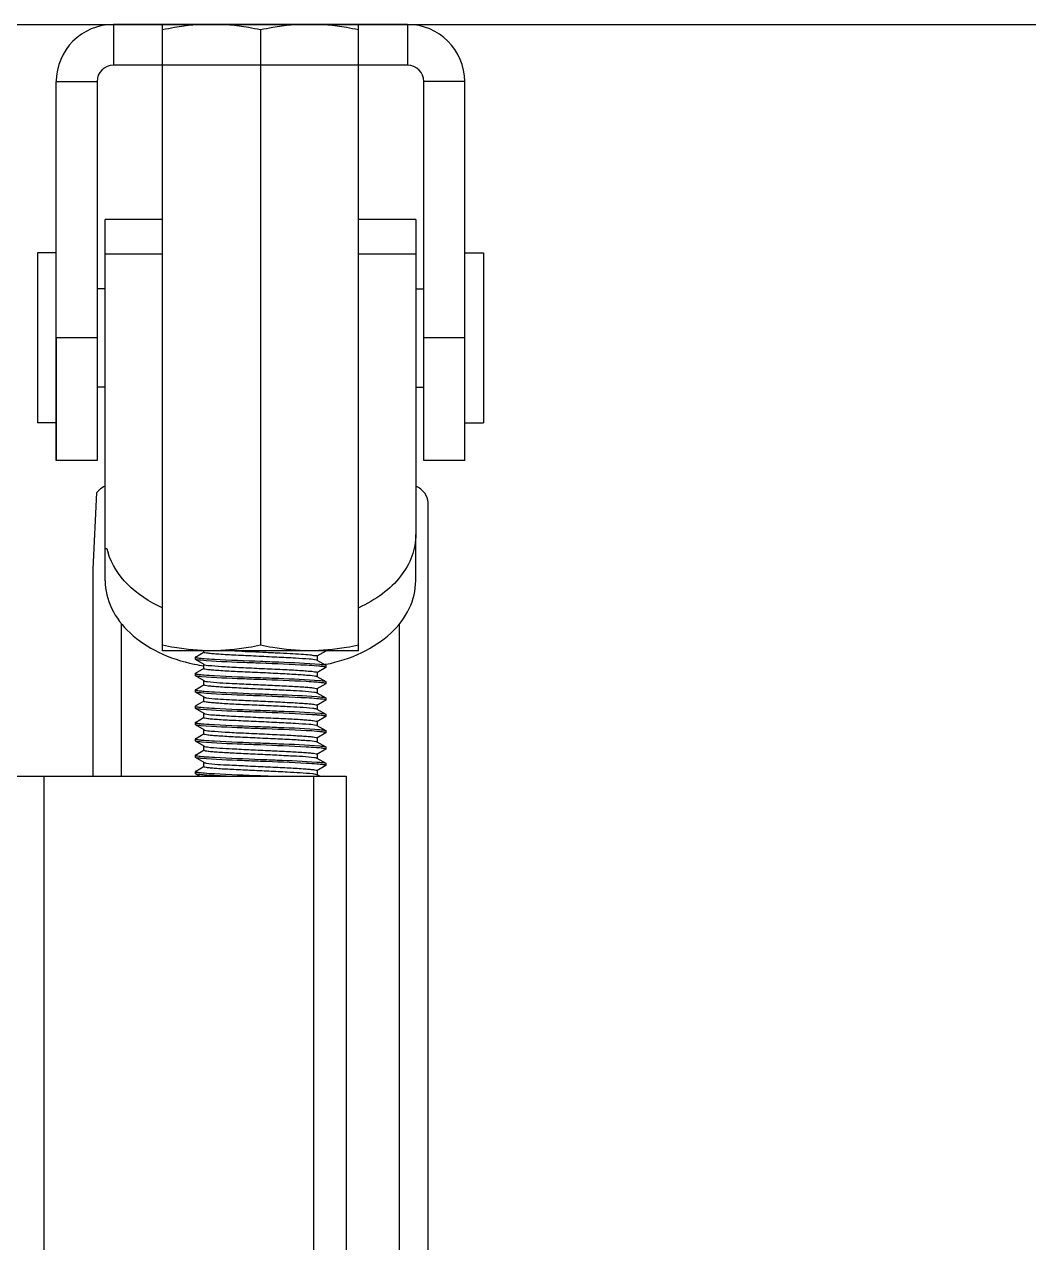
# Model space of a CAD drawing. Extents: x 1031190 to 1725648, y 733081 to 1571294.
# Drawn here: x 1162647 to 1163652, y 1237979 to 1239198 of the extents above; entities that cross this region are included whole.
import ezdxf

# ---------------------------------------------------------------- set-up
doc = ezdxf.new("R2010")
doc.units = 0
doc.header["$LTSCALE"] = 1000
doc.header["$MEASUREMENT"] = 0
doc.layers.add('bz', color=2, linetype='Continuous')

msp = doc.modelspace()

# ---------------------------------------------------------------- linework, layer by layer
for p, q in [((1162736.2, 1239198.1), (1162736.2, 1239157.2)), ((1163030.6, 1239198.1), (1162736.2, 1239198.1)), ((1162785.3, 1238571.4), (1162785.3, 1239198.1)), ((1162981.5, 1239198.1), (1162785.3, 1239198.1)), ((1162981.5, 1238571.4), (1162981.5, 1239198.1)), ((1163030.6, 1239198.1), (1163030.6, 1239157.2)), ((1162883.4, 1239192.5), (1162883.4, 1238576.9)), ((1163030.6, 1239157.2), (1162736.2, 1239157.2)), ((1162679, 1238761.7), (1162679, 1239140.8)), ((1162679, 1239140.8), (1162719.9, 1239140.8)), ((1162719.9, 1239140.8), (1162719.9, 1238980.3)), ((1163047, 1238761.7), (1163047, 1239140.8)), ((1163087.9, 1239140.8), (1163047, 1239140.8)), ((1163087.9, 1238761.7), (1163087.9, 1239140.8)), ((1162728, 1238963.9), (1162728, 1239003)), ((1162785.3, 1239003), (1162728, 1239003)), ((1163038.8, 1239003), (1162981.5, 1239003)), ((1163038.8, 1239003), (1163038.8, 1238687.8)), ((1162719.9, 1238980.3), (1162719.9, 1238898.5)), ((1162679, 1238969.4), (1162660.1, 1238969.4)), ((1162660.1, 1238969.4), (1162660.1, 1238799.4)), ((1162785.3, 1238968.3), (1162728, 1238968.3)), ((1162728, 1238918.7), (1162728, 1238963.9)), ((1163038.8, 1238968.3), (1162981.5, 1238968.3)), ((1163087.9, 1238969.4), (1163106.7, 1238969.4)), ((1163106.7, 1238969.4), (1163106.7, 1238799.4)), ((1162728, 1238933.5), (1162719.9, 1238933.5)), ((1163038.8, 1238933.5), (1163047, 1238933.5)), ((1162728, 1238718.6), (1162728, 1238918.7)), ((1162785.3, 1238919.3), (1162785.2, 1238919.3)), ((1162719.9, 1238898.5), (1162719.9, 1238761.7)), ((1162679, 1238884.4), (1162679, 1238761.7)), ((1162719.9, 1238884.4), (1162679, 1238884.4)), ((1163087.9, 1238884.4), (1163047, 1238884.4)), ((1162728, 1238835.3), (1162719.9, 1238835.3)), ((1163038.8, 1238835.3), (1163047, 1238835.3)), ((1162679, 1238799.4), (1162660.1, 1238799.4)), ((1163087.9, 1238799.4), (1163106.7, 1238799.4)), ((1162719.9, 1238761.7), (1162679, 1238761.7)), ((1163087.9, 1238761.7), (1163047, 1238761.7)), ((1162715.8, 1238653.2), (1162719.7, 1238729.9)), ((1162727.9, 1238673.4), (1162728, 1238718.6)), ((1163051.1, 1236051.1), (1163051.1, 1238719.6)), ((1163038.8, 1238641.5), (1163038.8, 1238687.8)), ((1162729.9, 1238673.4), (1162727.9, 1238673.4)), ((1162728, 1238641.5), (1162728, 1238673.4)), ((1162729.8, 1238673.2), (1162729.8, 1238673.3)), ((1162785.3, 1238673.9), (1162785.2, 1238673.9)), ((1162715.8, 1238445.9), (1162715.8, 1238653.2)), ((1162744.4, 1238445.9), (1162744.4, 1238598.7)), ((1163022.4, 1236335.6), (1163022.4, 1238598.7)), ((1162981.5, 1238571.4), (1162785.3, 1238571.4)), ((1162826.8, 1238570.2), (1162826.8, 1238571.4)), ((1162818.2, 1238565.2), (1162818, 1238565.1)), ((1162818, 1238565.1), (1162818, 1238563)), ((1162818.2, 1238562.8), (1162818, 1238563)), ((1162818.2, 1238565.2), (1162827, 1238570.4)), ((1162827, 1238557.7), (1162818.2, 1238562.8)), ((1162948.7, 1238571), (1162939.8, 1238565.9)), ((1162939.8, 1238562.2), (1162948.7, 1238557.1)), ((1162940, 1238566.1), (1162940, 1238562)), ((1162948.7, 1238571), (1162948.8, 1238571.2)), ((1162817.1, 1238558.1), (1162817.3, 1238558.1)), ((1162818.2, 1238548.9), (1162818, 1238548.7)), ((1162818, 1238548.7), (1162818, 1238546.7)), ((1162818.2, 1238548.9), (1162827, 1238554)), ((1162826.6, 1238556.5), (1162826.8, 1238556.5)), ((1162826.8, 1238553.8), (1162826.8, 1238557.9)), ((1162827, 1238557.7), (1162827.4, 1238557.6)), ((1162948.7, 1238554.7), (1162939.8, 1238549.5)), ((1162940, 1238549.7), (1162940, 1238545.6)), ((1162948.2, 1238557.8), (1162948.4, 1238557.9)), ((1162948.4, 1238557.9), (1162948.6, 1238557.9)), ((1162948.6, 1238557.9), (1162948.7, 1238557.9)), ((1162948.7, 1238557.1), (1162948.8, 1238556.9)), ((1162948.7, 1238554.7), (1162948.8, 1238554.8)), ((1162948.8, 1238556.9), (1162948.8, 1238554.8)), ((1162818.2, 1238546.5), (1162818, 1238546.7)), ((1162827, 1238541.3), (1162818.2, 1238546.5)), ((1162818.2, 1238532.5), (1162827, 1238537.7)), ((1162826.8, 1238537.5), (1162826.8, 1238541.5)), ((1162940, 1238539.9), (1162939.5, 1238539.9)), ((1162939.8, 1238545.8), (1162948.7, 1238540.7)), ((1162948.7, 1238538.3), (1162939.8, 1238533.2)), ((1162948.7, 1238540.7), (1162948.8, 1238540.5)), ((1162948.7, 1238538.3), (1162948.8, 1238538.5)), ((1162948.8, 1238540.5), (1162948.8, 1238538.5)), ((1162818.2, 1238532.5), (1162818, 1238532.3)), ((1162818, 1238532.3), (1162818, 1238530.3)), ((1162818.2, 1238530.1), (1162818, 1238530.3)), ((1162827, 1238525), (1162818.2, 1238530.1)), ((1162826.8, 1238521.1), (1162826.8, 1238525.2)), ((1162939.8, 1238529.5), (1162948.7, 1238524.4)), ((1162940, 1238533.4), (1162940, 1238529.3)), ((1162948.7, 1238524.4), (1162948.8, 1238524.2)), ((1162948.8, 1238524.2), (1162948.8, 1238522.1)), ((1162818.2, 1238516.2), (1162818, 1238516)), ((1162818, 1238516), (1162818, 1238514)), ((1162818.2, 1238513.8), (1162818, 1238513.9)), ((1162818.2, 1238516.2), (1162827, 1238521.3)), ((1162827, 1238508.6), (1162818.2, 1238513.8)), ((1162939.6, 1238513.2), (1162939.8, 1238513.1)), ((1162948.7, 1238521.9), (1162939.8, 1238516.8)), ((1162939.8, 1238513.1), (1162948.7, 1238508)), ((1162940, 1238517), (1162940, 1238512.9)), ((1162948.7, 1238521.9), (1162948.8, 1238522.1)), ((1162818.2, 1238499.8), (1162818, 1238499.6)), ((1162818, 1238499.6), (1162818, 1238497.6)), ((1162818.2, 1238499.8), (1162827, 1238505)), ((1162826.8, 1238504.8), (1162826.8, 1238508.8)), ((1162948.7, 1238505.6), (1162939.8, 1238500.5)), ((1162940, 1238500.7), (1162940, 1238496.6)), ((1162948.7, 1238508), (1162948.8, 1238507.8)), ((1162948.7, 1238505.6), (1162948.8, 1238505.8)), ((1162948.8, 1238507.8), (1162948.8, 1238505.8)), ((1162818.2, 1238497.4), (1162818, 1238497.6)), ((1162827, 1238492.3), (1162818.2, 1238497.4)), ((1162818.2, 1238483.5), (1162827, 1238488.6)), ((1162826.8, 1238488.4), (1162826.8, 1238492.5)), ((1162827, 1238492.3), (1162827.4, 1238492.1)), ((1162939.8, 1238496.8), (1162948.7, 1238491.6)), ((1162948.7, 1238489.2), (1162939.8, 1238484.1)), ((1162948.7, 1238491.6), (1162948.8, 1238491.5)), ((1162948.7, 1238489.2), (1162948.8, 1238489.4)), ((1162948.8, 1238491.5), (1162948.8, 1238489.4)), ((1162818.2, 1238483.5), (1162818, 1238483.3)), ((1162818, 1238483.3), (1162818, 1238481.2)), ((1162818.2, 1238481.1), (1162818, 1238481.2)), ((1162827, 1238475.9), (1162818.2, 1238481.1)), ((1162826.8, 1238472), (1162826.8, 1238476.1)), ((1162940, 1238474.4), (1162939.5, 1238474.5)), ((1162939.8, 1238480.4), (1162948.7, 1238475.3)), ((1162940, 1238484.3), (1162940, 1238480.2)), ((1162948.7, 1238475.3), (1162948.8, 1238475.1)), ((1162948.8, 1238475.1), (1162948.8, 1238473.1)), ((1162818.2, 1238467.1), (1162818, 1238466.9)), ((1162818, 1238466.9), (1162818, 1238464.9)), ((1162818.2, 1238464.7), (1162818, 1238464.9)), ((1162818.2, 1238467.1), (1162827, 1238472.2)), ((1162827, 1238459.6), (1162818.2, 1238464.7)), ((1162948.7, 1238472.9), (1162939.8, 1238467.7)), ((1162939.8, 1238464.1), (1162948.7, 1238458.9)), ((1162940, 1238468), (1162940, 1238463.9)), ((1162948.7, 1238472.9), (1162948.8, 1238473.1)), ((1162818.2, 1238450.8), (1162818, 1238450.6)), ((1162818, 1238450.6), (1162818, 1238448.5)), ((1162818.2, 1238450.8), (1162827, 1238455.9)), ((1162826.8, 1238455.7), (1162826.8, 1238459.8)), ((1162948.7, 1238456.5), (1162939.8, 1238451.4)), ((1162940, 1238451.6), (1162940, 1238447.5)), ((1162948.7, 1238458.9), (1162948.8, 1238458.8)), ((1162948.7, 1238456.5), (1162948.8, 1238456.7)), ((1162948.8, 1238458.8), (1162948.8, 1238456.7)), ((1162634, 1238445.9), (1162969.3, 1238445.9)), ((1162666.7, 1238445.9), (1162666.7, 1235731)), ((1162818.2, 1238448.4), (1162818, 1238448.5)), ((1162822.4, 1238445.9), (1162818.2, 1238448.4)), ((1162883.4, 1238446.5), (1162898.7, 1238445.9)), ((1162936.6, 1238445.9), (1162936.6, 1235731)), ((1162939.6, 1238447.8), (1162939.8, 1238447.7)), ((1162939.8, 1238447.7), (1162943, 1238445.9)), ((1162969.3, 1238445.9), (1162969.3, 1235731))]:
    msp.add_line(p, q)
for centre, radius, start, end in [((1162736.2, 1239140.8), 57.2, 90, 180), ((1163030.6, 1239140.8), 57.2, 0, 90), ((1162736.2, 1239140.8), 16.4, 90, 180), ((1163030.6, 1239140.8), 16.4, 0, 90), ((1162792.7, 1238688.4), 64.7, 193.6087, 197.1011), ((1162841.4, 1238749.1), 186, 264.6627, 265.5428), ((1162849.9, 1238721.2), 166.4, 258.6907, 261.9357), ((1162841.2, 1238730.3), 183.5, 264.6243, 265.5438), ((1162828.6, 1238561.1), 3.78, 250.9561, 252.0907), ((1162925.5, 1238371.7), 185.1, 84.6498, 85.5433), ((1162917.2, 1238719.8), 164.9, 280.5328, 280.8408), ((1162936.9, 1238537.6), 8.78, 75.6696, 76.5396), ((1162841.8, 1238720.4), 190, 264.7268, 265.5405), ((1162926, 1238344.6), 179.4, 84.5514, 85.5534), ((1162841.4, 1238699.6), 185.5, 264.6569, 265.5429), ((1162841.4, 1238683.7), 186, 264.6627, 265.5428), ((1162925.8, 1238326.9), 180.8, 84.5776, 85.5479), ((1162828.6, 1238495.7), 3.78, 250.9561, 252.0907), ((1162925.5, 1238306.3), 185.1, 84.6498, 85.5433), ((1162841.2, 1238664.8), 183.5, 264.6243, 265.5438), ((1162936.9, 1238472.2), 8.78, 75.6696, 76.5396), ((1162841.8, 1238655), 190, 264.7268, 265.5405), ((1162926, 1238279.2), 179.4, 84.5514, 85.5534), ((1162841.4, 1238634.2), 185.5, 264.6569, 265.5429)]:
    msp.add_arc(centre, radius, start, end)
for points, knots in [([(1162834.4, 1239198.1), (1162822, 1239198.1), (1162805.5, 1239196.5), (1162789.3, 1239193.4), (1162785.3, 1239192.5)], [0, 0, 0, 0, 0.749211, 1, 1, 1, 1]), ([(1162883.4, 1239192.5), (1162879.4, 1239193.4), (1162863.2, 1239196.5), (1162846.7, 1239198.1), (1162834.4, 1239198.1)], [0, 0, 0, 0, 0.250789, 1, 1, 1, 1]), ([(1162932.5, 1239198.1), (1162920.1, 1239198.1), (1162903.6, 1239196.5), (1162887.5, 1239193.4), (1162883.4, 1239192.5)], [0, 0, 0, 0, 0.749211, 1, 1, 1, 1]), ([(1162981.5, 1239192.5), (1162977.5, 1239193.4), (1162961.3, 1239196.5), (1162944.8, 1239198.1), (1162932.5, 1239198.1)], [0, 0, 0, 0, 0.250789, 1, 1, 1, 1]), ([(1163051.1, 1238719.6), (1163051.1, 1238722.9), (1163048.3, 1238730.1), (1163042.3, 1238734.5), (1163038.9, 1238736.2)], [0, 0, 0, 0, 0.461863, 1, 1, 1, 1]), ([(1163038.8, 1238687.8), (1163038.8, 1238680.5), (1163036, 1238665.3), (1163024.1, 1238644.7), (1163005.5, 1238627.1), (1162990.1, 1238618.3), (1162981.7, 1238614.5)], [0, 0, 0, 0, 0.22414, 0.461145, 0.71917, 1, 1, 1, 1]), ([(1162785.1, 1238614.5), (1162772.3, 1238620.3), (1162749.6, 1238634.7), (1162734.4, 1238657.7), (1162730.8, 1238669.4)], [0, 0, 0, 0, 0.533925, 1, 1, 1, 1]), ([(1162728, 1238641.5), (1162728, 1238632.1), (1162732.9, 1238612.2), (1162752.5, 1238587.1), (1162781.7, 1238568.1), (1162804.8, 1238560.6), (1162817.1, 1238558.1)], [0, 0, 0, 0, 0.215544, 0.450343, 0.712966, 1, 1, 1, 1]), ([(1162948.7, 1238557.9), (1162961.1, 1238560.3), (1162984.5, 1238567.7), (1163014, 1238586.8), (1163033.9, 1238612), (1163038.8, 1238632.1), (1163038.8, 1238641.5)], [0, 0, 0, 0, 0.287139, 0.549905, 0.784678, 1, 1, 1, 1]), ([(1162834.4, 1238571.4), (1162822, 1238571.4), (1162805.5, 1238573), (1162789.3, 1238576.1), (1162785.3, 1238576.9)], [0, 0, 0, 0, 0.749211, 1, 1, 1, 1]), ([(1162883.4, 1238576.9), (1162879.4, 1238576.1), (1162863.2, 1238573), (1162846.7, 1238571.4), (1162834.4, 1238571.4)], [0, 0, 0, 0, 0.250789, 1, 1, 1, 1]), ([(1162857.8, 1238571.4), (1162867, 1238570.9), (1162881.1, 1238570.3), (1162899.5, 1238569.4), (1162912.4, 1238568.8), (1162923.1, 1238568.1), (1162932.2, 1238567.7), (1162936.3, 1238566.7), (1162940, 1238566.7), (1162940, 1238566.1)], [0, 0, 0, 0, 0.338564, 0.510837, 0.670229, 0.806445, 0.910702, 0.97638, 1, 1, 1, 1]), ([(1162932.5, 1238571.4), (1162920.1, 1238571.4), (1162903.6, 1238573), (1162887.5, 1238576.1), (1162883.4, 1238576.9)], [0, 0, 0, 0, 0.749211, 1, 1, 1, 1]), ([(1162981.5, 1238576.9), (1162977.5, 1238576.1), (1162961.3, 1238573), (1162944.8, 1238571.4), (1162932.5, 1238571.4)], [0, 0, 0, 0, 0.250789, 1, 1, 1, 1]), ([(1162948.8, 1238571.2), (1162948.8, 1238571.2), (1162948.8, 1238571.3), (1162948.7, 1238571.4), (1162948.6, 1238571.4)], [0, 0, 0, 0, 0.384576, 1, 1, 1, 1]), ([(1162818, 1238565.1), (1162818, 1238565), (1162818.3, 1238564.8), (1162818.6, 1238564.7), (1162818.7, 1238564.7)], [0, 0, 0, 0, 0.314295, 1, 1, 1, 1]), ([(1162824, 1238561.9), (1162823.3, 1238562), (1162821.3, 1238562.2), (1162819.2, 1238562.2), (1162818.2, 1238562.8)], [0, 0, 0, 0, 0.379133, 1, 1, 1, 1]), ([(1162818.7, 1238564.7), (1162819, 1238564.6), (1162820.8, 1238564.2), (1162822.6, 1238564.1), (1162824.1, 1238563.9)], [0, 0, 0, 0, 0.163341, 1, 1, 1, 1]), ([(1162883.4, 1238558.9), (1162877.3, 1238559.2), (1162857.5, 1238560), (1162837.7, 1238560.6), (1162824, 1238561.9)], [0, 0, 0, 0, 0.309073, 1, 1, 1, 1]), ([(1162826.8, 1238570.2), (1162826.8, 1238569.8), (1162828.8, 1238569.6), (1162831.1, 1238569.1), (1162836.1, 1238568.7), (1162845.3, 1238567.9), (1162859.9, 1238567.2), (1162879.2, 1238566.3), (1162899.1, 1238565.3), (1162916.9, 1238564.5), (1162930, 1238563.5), (1162937, 1238563.1), (1162939.3, 1238562.4)], [0, 0, 0, 0, 0.009703, 0.035887, 0.07813, 0.135078, 0.284815, 0.464601, 0.649729, 0.81476, 0.937049, 1, 1, 1, 1]), ([(1162827, 1238563.7), (1162830.4, 1238563.4), (1162849.2, 1238562.3), (1162868.1, 1238561.6), (1162883.4, 1238561)], [0, 0, 0, 0, 0.184553, 1, 1, 1, 1]), ([(1162883.4, 1238561), (1162889.6, 1238560.7), (1162909.4, 1238559.9), (1162929.3, 1238559.3), (1162942.9, 1238558)], [0, 0, 0, 0, 0.309586, 1, 1, 1, 1]), ([(1162939.3, 1238562.4), (1162939.4, 1238562.4), (1162939.6, 1238562.3), (1162939.7, 1238562.2), (1162939.8, 1238562.2)], [0, 0, 0, 0, 0.569522, 1, 1, 1, 1]), ([(1162818, 1238548.7), (1162818, 1238548.6), (1162818.3, 1238548.4), (1162818.5, 1238548.4), (1162818.6, 1238548.3)], [0, 0, 0, 0, 0.319254, 1, 1, 1, 1]), ([(1162818.6, 1238548.3), (1162818.9, 1238548.3), (1162820.7, 1238547.9), (1162822.5, 1238547.7), (1162824, 1238547.6)], [0, 0, 0, 0, 0.159053, 1, 1, 1, 1]), ([(1162826.8, 1238553.8), (1162826.8, 1238553.5), (1162828.7, 1238553.2), (1162831, 1238552.7), (1162835.9, 1238552.3), (1162844.9, 1238551.6), (1162859.2, 1238550.9), (1162878.2, 1238550), (1162897.9, 1238549.1), (1162915.7, 1238548.2), (1162929.1, 1238547.2), (1162936.4, 1238546.7), (1162938.9, 1238546.1)], [0, 0, 0, 0, 0.009517, 0.035128, 0.076492, 0.132277, 0.279305, 0.456588, 0.640385, 0.806077, 0.931494, 1, 1, 1, 1]), ([(1162827, 1238547.3), (1162830.4, 1238547.1), (1162849.2, 1238545.9), (1162868.1, 1238545.2), (1162883.4, 1238544.6)], [0, 0, 0, 0, 0.184509, 1, 1, 1, 1]), ([(1162827.4, 1238557.5), (1162829.6, 1238556.8), (1162836.6, 1238556.5), (1162849.5, 1238555.4), (1162867.3, 1238554.6), (1162887.3, 1238553.6), (1162906.7, 1238552.7), (1162921.4, 1238552), (1162930.6, 1238551.2), (1162935.7, 1238550.9), (1162938, 1238550.3), (1162940, 1238550.1), (1162940, 1238549.7)], [0, 0, 0, 0, 0.061098, 0.182334, 0.347135, 0.532706, 0.713328, 0.863975, 0.921317, 0.963856, 0.990226, 1, 1, 1, 1]), ([(1162939.9, 1238556.2), (1162936.4, 1238556.5), (1162917.6, 1238557.6), (1162898.8, 1238558.3), (1162883.4, 1238558.9)], [0, 0, 0, 0, 0.184541, 1, 1, 1, 1]), ([(1162948.1, 1238555.2), (1162947.8, 1238555.3), (1162946.1, 1238555.7), (1162944.3, 1238555.8), (1162942.7, 1238556)], [0, 0, 0, 0, 0.16229, 1, 1, 1, 1]), ([(1162942.9, 1238558), (1162943.7, 1238557.9), (1162945.6, 1238557.7), (1162947.6, 1238557.7), (1162948.7, 1238557.1)], [0, 0, 0, 0, 0.378727, 1, 1, 1, 1]), ([(1162948.8, 1238554.8), (1162948.8, 1238554.9), (1162948.5, 1238555.1), (1162948.3, 1238555.2), (1162948.1, 1238555.2)], [0, 0, 0, 0, 0.315177, 1, 1, 1, 1]), ([(1162824.3, 1238545.5), (1162823.5, 1238545.6), (1162821.5, 1238545.9), (1162819.3, 1238545.8), (1162818.2, 1238546.5)], [0, 0, 0, 0, 0.380051, 1, 1, 1, 1]), ([(1162883.4, 1238542.6), (1162877.3, 1238542.8), (1162857.6, 1238543.7), (1162837.9, 1238544.2), (1162824.3, 1238545.5)], [0, 0, 0, 0, 0.307895, 1, 1, 1, 1]), ([(1162826.8, 1238537.5), (1162826.8, 1238537.4), (1162826.9, 1238537.4), (1162826.9, 1238537.4), (1162826.9, 1238537.4)], [0, 0, 0, 0, 0.463467, 1, 1, 1, 1]), ([(1162826.9, 1238537.4), (1162827.2, 1238537), (1162828.8, 1238536.8), (1162831.5, 1238536.3), (1162836.1, 1238536), (1162844.7, 1238535.3), (1162858.1, 1238534.6), (1162876.1, 1238533.7), (1162894.9, 1238532.9), (1162915.4, 1238531.8), (1162929.4, 1238531.3), (1162937.3, 1238530.1)], [0, 0, 0, 0, 0.011937, 0.038615, 0.07957, 0.133598, 0.274096, 0.443272, 0.620779, 0.785256, 1, 1, 1, 1]), ([(1162827, 1238541.3), (1162827.2, 1238541.3), (1162828.2, 1238540.9), (1162829.3, 1238540.8), (1162830.3, 1238540.6)], [0, 0, 0, 0, 0.140461, 1, 1, 1, 1]), ([(1162830.3, 1238540.6), (1162838.5, 1238539.5), (1162853, 1238539), (1162874, 1238537.9), (1162892.9, 1238537), (1162910.5, 1238536.2), (1162923.7, 1238535.5), (1162931.8, 1238534.8), (1162936.2, 1238534.4), (1162938.3, 1238533.9), (1162940, 1238533.7), (1162940, 1238533.4)], [0, 0, 0, 0, 0.226556, 0.394464, 0.573122, 0.741029, 0.877994, 0.929534, 0.967621, 0.99116, 1, 1, 1, 1]), ([(1162883.4, 1238544.6), (1162889.5, 1238544.4), (1162909.3, 1238543.5), (1162929.1, 1238542.9), (1162942.7, 1238541.7)], [0, 0, 0, 0, 0.308784, 1, 1, 1, 1]), ([(1162939.5, 1238539.9), (1162936, 1238540.2), (1162917.4, 1238541.3), (1162898.6, 1238542), (1162883.4, 1238542.6)], [0, 0, 0, 0, 0.186017, 1, 1, 1, 1]), ([(1162939.1, 1238546.1), (1162939.2, 1238546.1), (1162939.5, 1238546), (1162939.7, 1238545.9), (1162939.8, 1238545.8)], [0, 0, 0, 0, 0.585672, 1, 1, 1, 1]), ([(1162946.6, 1238539.2), (1162946.2, 1238539.2), (1162944, 1238539.5), (1162941.8, 1238539.7), (1162940, 1238539.9)], [0, 0, 0, 0, 0.190958, 1, 1, 1, 1]), ([(1162942.7, 1238541.7), (1162943.5, 1238541.6), (1162945.5, 1238541.3), (1162947.6, 1238541.3), (1162948.7, 1238540.7)], [0, 0, 0, 0, 0.379378, 1, 1, 1, 1]), ([(1162948.8, 1238538.5), (1162948.8, 1238538.6), (1162948.1, 1238539.1), (1162947.3, 1238539.1), (1162946.6, 1238539.2)], [0, 0, 0, 0, 0.092798, 1, 1, 1, 1]), ([(1162818, 1238532.3), (1162818, 1238532.3), (1162818.3, 1238532.1), (1162818.6, 1238532), (1162818.8, 1238531.9)], [0, 0, 0, 0, 0.312916, 1, 1, 1, 1]), ([(1162824.1, 1238529.2), (1162823.3, 1238529.2), (1162821.4, 1238529.5), (1162819.2, 1238529.5), (1162818.2, 1238530.1)], [0, 0, 0, 0, 0.379419, 1, 1, 1, 1]), ([(1162818.8, 1238531.9), (1162819.1, 1238531.9), (1162820.9, 1238531.5), (1162822.7, 1238531.3), (1162824.3, 1238531.2)], [0, 0, 0, 0, 0.163149, 1, 1, 1, 1]), ([(1162883.4, 1238526.2), (1162877.3, 1238526.5), (1162857.5, 1238527.3), (1162837.7, 1238527.9), (1162824.1, 1238529.2)], [0, 0, 0, 0, 0.308711, 1, 1, 1, 1]), ([(1162827, 1238531), (1162830.4, 1238530.7), (1162849.2, 1238529.6), (1162868.1, 1238528.9), (1162883.4, 1238528.3)], [0, 0, 0, 0, 0.184619, 1, 1, 1, 1]), ([(1162827, 1238525), (1162827.2, 1238524.9), (1162827.9, 1238524.7), (1162828.5, 1238524.6), (1162828.9, 1238524.5)], [0, 0, 0, 0, 0.374139, 1, 1, 1, 1]), ([(1162828.9, 1238524.5), (1162836.6, 1238523.2), (1162850.7, 1238522.8), (1162871.4, 1238521.6), (1162890.8, 1238520.8), (1162909.1, 1238519.9), (1162922.8, 1238519.2), (1162931.4, 1238518.5), (1162936, 1238518.1), (1162938.2, 1238517.6), (1162940, 1238517.4), (1162940, 1238517)], [0, 0, 0, 0, 0.210773, 0.377666, 0.558838, 0.731273, 0.873076, 0.926648, 0.966309, 0.990838, 1, 1, 1, 1]), ([(1162883.4, 1238528.3), (1162889, 1238528), (1162907.8, 1238527.3), (1162926.6, 1238526.6), (1162939.8, 1238525.6)], [0, 0, 0, 0, 0.297814, 1, 1, 1, 1]), ([(1162939.9, 1238523.5), (1162936.4, 1238523.8), (1162917.6, 1238524.9), (1162898.8, 1238525.6), (1162883.4, 1238526.2)], [0, 0, 0, 0, 0.184504, 1, 1, 1, 1]), ([(1162937.3, 1238530.1), (1162937.6, 1238530), (1162938.4, 1238529.9), (1162939.3, 1238529.8), (1162939.8, 1238529.5)], [0, 0, 0, 0, 0.353551, 1, 1, 1, 1]), ([(1162939.8, 1238525.6), (1162941.8, 1238525.4), (1162944.7, 1238525), (1162947.9, 1238524.8), (1162948.7, 1238524.4)], [0, 0, 0, 0, 0.683777, 1, 1, 1, 1]), ([(1162948.2, 1238522.5), (1162947.9, 1238522.6), (1162946.2, 1238522.9), (1162944.5, 1238523.1), (1162943, 1238523.2)], [0, 0, 0, 0, 0.160861, 1, 1, 1, 1]), ([(1162818, 1238516), (1162818, 1238515.9), (1162818.3, 1238515.7), (1162818.5, 1238515.7), (1162818.7, 1238515.6)], [0, 0, 0, 0, 0.318137, 1, 1, 1, 1]), ([(1162824.1, 1238512.8), (1162823.4, 1238512.9), (1162821.4, 1238513.2), (1162819.2, 1238513.1), (1162818.2, 1238513.8)], [0, 0, 0, 0, 0.379512, 1, 1, 1, 1]), ([(1162818.7, 1238515.6), (1162818.9, 1238515.5), (1162820.7, 1238515.2), (1162822.6, 1238515), (1162824.1, 1238514.9)], [0, 0, 0, 0, 0.159502, 1, 1, 1, 1]), ([(1162883.4, 1238509.9), (1162877.3, 1238510.1), (1162857.5, 1238510.9), (1162837.7, 1238511.5), (1162824.1, 1238512.8)], [0, 0, 0, 0, 0.308641, 1, 1, 1, 1]), ([(1162826.8, 1238521.1), (1162826.8, 1238520.8), (1162828.5, 1238520.5), (1162830.5, 1238520.1), (1162834.8, 1238519.7), (1162842.7, 1238519.1), (1162855.6, 1238518.3), (1162872.9, 1238517.5), (1162891.6, 1238516.7), (1162912.6, 1238515.6), (1162927.3, 1238515), (1162935.8, 1238513.9)], [0, 0, 0, 0, 0.008683, 0.031763, 0.069103, 0.119686, 0.254361, 0.420111, 0.597552, 0.765912, 1, 1, 1, 1]), ([(1162827, 1238514.6), (1162830.4, 1238514.3), (1162849.2, 1238513.2), (1162868.1, 1238512.5), (1162883.4, 1238511.9)], [0, 0, 0, 0, 0.184538, 1, 1, 1, 1]), ([(1162883.4, 1238511.9), (1162889.6, 1238511.7), (1162909.4, 1238510.8), (1162929.3, 1238510.2), (1162943, 1238508.9)], [0, 0, 0, 0, 0.309919, 1, 1, 1, 1]), ([(1162935.8, 1238513.9), (1162936.2, 1238513.9), (1162937.5, 1238513.7), (1162938.8, 1238513.5), (1162939.6, 1238513.2)], [0, 0, 0, 0, 0.341642, 1, 1, 1, 1]), ([(1162948.8, 1238522.1), (1162948.8, 1238522.2), (1162948.6, 1238522.4), (1162948.3, 1238522.5), (1162948.2, 1238522.5)], [0, 0, 0, 0, 0.319044, 1, 1, 1, 1]), ([(1162818, 1238499.6), (1162818, 1238499.5), (1162818.3, 1238499.4), (1162818.6, 1238499.3), (1162818.7, 1238499.2)], [0, 0, 0, 0, 0.314295, 1, 1, 1, 1]), ([(1162818.7, 1238499.2), (1162819, 1238499.2), (1162820.8, 1238498.8), (1162822.6, 1238498.6), (1162824.1, 1238498.5)], [0, 0, 0, 0, 0.163341, 1, 1, 1, 1]), ([(1162826.8, 1238504.8), (1162826.8, 1238504.4), (1162828.8, 1238504.2), (1162831.1, 1238503.6), (1162836.1, 1238503.2), (1162845.3, 1238502.5), (1162859.9, 1238501.8), (1162879.2, 1238500.9), (1162899.1, 1238499.9), (1162916.9, 1238499.1), (1162930, 1238498.1), (1162937, 1238497.7), (1162939.3, 1238497)], [0, 0, 0, 0, 0.009703, 0.035887, 0.07813, 0.135078, 0.284815, 0.464601, 0.649729, 0.81476, 0.937049, 1, 1, 1, 1]), ([(1162827, 1238508.6), (1162827.1, 1238508.6), (1162827.4, 1238508.5), (1162827.7, 1238508.4), (1162827.9, 1238508.3)], [0, 0, 0, 0, 0.406881, 1, 1, 1, 1]), ([(1162827, 1238498.3), (1162830.4, 1238498), (1162849.2, 1238496.8), (1162868.1, 1238496.2), (1162883.4, 1238495.6)], [0, 0, 0, 0, 0.184553, 1, 1, 1, 1]), ([(1162827.9, 1238508.3), (1162830.4, 1238507.7), (1162837.7, 1238507.2), (1162851.1, 1238506.3), (1162868.9, 1238505.4), (1162888.7, 1238504.5), (1162907.6, 1238503.6), (1162922, 1238502.9), (1162930.9, 1238502.2), (1162935.8, 1238501.8), (1162938.1, 1238501.2), (1162940, 1238501), (1162940, 1238500.7)], [0, 0, 0, 0, 0.068576, 0.194029, 0.359725, 0.543506, 0.720761, 0.867753, 0.923531, 0.964877, 0.99049, 1, 1, 1, 1]), ([(1162939.9, 1238507.2), (1162936.4, 1238507.4), (1162917.6, 1238508.6), (1162898.8, 1238509.3), (1162883.4, 1238509.9)], [0, 0, 0, 0, 0.184493, 1, 1, 1, 1]), ([(1162948.2, 1238506.1), (1162947.9, 1238506.2), (1162946.2, 1238506.6), (1162944.4, 1238506.7), (1162942.9, 1238506.9)], [0, 0, 0, 0, 0.160696, 1, 1, 1, 1]), ([(1162943, 1238508.9), (1162943.7, 1238508.9), (1162945.6, 1238508.6), (1162947.6, 1238508.6), (1162948.7, 1238508)], [0, 0, 0, 0, 0.378482, 1, 1, 1, 1]), ([(1162948.8, 1238505.8), (1162948.8, 1238505.9), (1162948.6, 1238506), (1162948.3, 1238506.1), (1162948.2, 1238506.1)], [0, 0, 0, 0, 0.318595, 1, 1, 1, 1]), ([(1162824, 1238496.5), (1162823.3, 1238496.5), (1162821.3, 1238496.8), (1162819.2, 1238496.8), (1162818.2, 1238497.4)], [0, 0, 0, 0, 0.379133, 1, 1, 1, 1]), ([(1162883.4, 1238493.5), (1162877.3, 1238493.7), (1162857.5, 1238494.6), (1162837.7, 1238495.2), (1162824, 1238496.5)], [0, 0, 0, 0, 0.309073, 1, 1, 1, 1]), ([(1162826.8, 1238488.4), (1162826.8, 1238488), (1162828.7, 1238487.8), (1162831, 1238487.3), (1162835.9, 1238486.9), (1162844.9, 1238486.2), (1162859.2, 1238485.4), (1162878.2, 1238484.5), (1162897.9, 1238483.6), (1162915.7, 1238482.8), (1162929.1, 1238481.8), (1162936.4, 1238481.3), (1162938.9, 1238480.7)], [0, 0, 0, 0, 0.009517, 0.035128, 0.076492, 0.132277, 0.279305, 0.456588, 0.640385, 0.806077, 0.931494, 1, 1, 1, 1]), ([(1162827.4, 1238492.1), (1162829.6, 1238491.4), (1162836.6, 1238491), (1162849.5, 1238489.9), (1162867.3, 1238489.2), (1162887.3, 1238488.2), (1162906.7, 1238487.3), (1162921.4, 1238486.5), (1162930.6, 1238485.8), (1162935.7, 1238485.4), (1162938, 1238484.9), (1162940, 1238484.7), (1162940, 1238484.3)], [0, 0, 0, 0, 0.061098, 0.182334, 0.347135, 0.532706, 0.713328, 0.863975, 0.921317, 0.963856, 0.990226, 1, 1, 1, 1]), ([(1162883.4, 1238495.6), (1162889.6, 1238495.3), (1162909.4, 1238494.5), (1162929.3, 1238493.9), (1162942.9, 1238492.6)], [0, 0, 0, 0, 0.309586, 1, 1, 1, 1]), ([(1162939.9, 1238490.8), (1162936.4, 1238491.1), (1162917.6, 1238492.2), (1162898.8, 1238492.9), (1162883.4, 1238493.5)], [0, 0, 0, 0, 0.184541, 1, 1, 1, 1]), ([(1162939.3, 1238497), (1162939.4, 1238496.9), (1162939.6, 1238496.9), (1162939.7, 1238496.8), (1162939.8, 1238496.8)], [0, 0, 0, 0, 0.569522, 1, 1, 1, 1]), ([(1162948.1, 1238489.8), (1162947.8, 1238489.9), (1162946.1, 1238490.2), (1162944.3, 1238490.4), (1162942.7, 1238490.5)], [0, 0, 0, 0, 0.16229, 1, 1, 1, 1]), ([(1162942.9, 1238492.6), (1162943.7, 1238492.5), (1162945.6, 1238492.2), (1162947.6, 1238492.2), (1162948.7, 1238491.6)], [0, 0, 0, 0, 0.378727, 1, 1, 1, 1]), ([(1162948.8, 1238489.4), (1162948.8, 1238489.5), (1162948.5, 1238489.7), (1162948.3, 1238489.8), (1162948.1, 1238489.8)], [0, 0, 0, 0, 0.315177, 1, 1, 1, 1]), ([(1162818, 1238483.3), (1162818, 1238483.2), (1162818.3, 1238483), (1162818.5, 1238483), (1162818.6, 1238482.9)], [0, 0, 0, 0, 0.319254, 1, 1, 1, 1]), ([(1162824.3, 1238480.1), (1162823.5, 1238480.2), (1162821.5, 1238480.4), (1162819.3, 1238480.4), (1162818.2, 1238481.1)], [0, 0, 0, 0, 0.380051, 1, 1, 1, 1]), ([(1162818.6, 1238482.9), (1162818.9, 1238482.8), (1162820.7, 1238482.5), (1162822.5, 1238482.3), (1162824, 1238482.2)], [0, 0, 0, 0, 0.159053, 1, 1, 1, 1]), ([(1162883.4, 1238477.2), (1162877.3, 1238477.4), (1162857.6, 1238478.2), (1162837.9, 1238478.8), (1162824.3, 1238480.1)], [0, 0, 0, 0, 0.307895, 1, 1, 1, 1]), ([(1162827, 1238481.9), (1162830.4, 1238481.6), (1162849.2, 1238480.5), (1162868.1, 1238479.8), (1162883.4, 1238479.2)], [0, 0, 0, 0, 0.184509, 1, 1, 1, 1]), ([(1162827, 1238475.9), (1162827.2, 1238475.8), (1162828.2, 1238475.5), (1162829.3, 1238475.3), (1162830.3, 1238475.2)], [0, 0, 0, 0, 0.140461, 1, 1, 1, 1]), ([(1162830.3, 1238475.2), (1162838.5, 1238474.1), (1162853, 1238473.6), (1162874, 1238472.4), (1162892.9, 1238471.6), (1162910.5, 1238470.8), (1162923.7, 1238470), (1162931.8, 1238469.4), (1162936.2, 1238469), (1162938.3, 1238468.5), (1162940, 1238468.3), (1162940, 1238468)], [0, 0, 0, 0, 0.226556, 0.394464, 0.573122, 0.741029, 0.877994, 0.929534, 0.967621, 0.99116, 1, 1, 1, 1]), ([(1162883.4, 1238479.2), (1162889.5, 1238479), (1162909.3, 1238478.1), (1162929.1, 1238477.5), (1162942.7, 1238476.2)], [0, 0, 0, 0, 0.308784, 1, 1, 1, 1]), ([(1162939.5, 1238474.5), (1162936, 1238474.7), (1162917.4, 1238475.9), (1162898.6, 1238476.5), (1162883.4, 1238477.2)], [0, 0, 0, 0, 0.186017, 1, 1, 1, 1]), ([(1162939.1, 1238480.7), (1162939.2, 1238480.7), (1162939.5, 1238480.6), (1162939.7, 1238480.5), (1162939.8, 1238480.4)], [0, 0, 0, 0, 0.585672, 1, 1, 1, 1]), ([(1162946.6, 1238473.7), (1162946.2, 1238473.8), (1162944, 1238474.1), (1162941.8, 1238474.3), (1162940, 1238474.4)], [0, 0, 0, 0, 0.190958, 1, 1, 1, 1]), ([(1162942.7, 1238476.2), (1162943.5, 1238476.2), (1162945.5, 1238475.9), (1162947.6, 1238475.9), (1162948.7, 1238475.3)], [0, 0, 0, 0, 0.379378, 1, 1, 1, 1]), ([(1162818, 1238466.9), (1162818, 1238466.8), (1162818.3, 1238466.6), (1162818.6, 1238466.6), (1162818.8, 1238466.5)], [0, 0, 0, 0, 0.312916, 1, 1, 1, 1]), ([(1162824.1, 1238463.8), (1162823.3, 1238463.8), (1162821.4, 1238464.1), (1162819.2, 1238464.1), (1162818.2, 1238464.7)], [0, 0, 0, 0, 0.379419, 1, 1, 1, 1]), ([(1162818.8, 1238466.5), (1162819.1, 1238466.5), (1162820.9, 1238466.1), (1162822.7, 1238465.9), (1162824.3, 1238465.8)], [0, 0, 0, 0, 0.163149, 1, 1, 1, 1]), ([(1162883.4, 1238460.8), (1162877.3, 1238461), (1162857.5, 1238461.9), (1162837.7, 1238462.5), (1162824.1, 1238463.8)], [0, 0, 0, 0, 0.308711, 1, 1, 1, 1]), ([(1162826.8, 1238472), (1162826.8, 1238472), (1162826.9, 1238472), (1162826.9, 1238472), (1162826.9, 1238471.9)], [0, 0, 0, 0, 0.463467, 1, 1, 1, 1]), ([(1162826.9, 1238471.9), (1162827.2, 1238471.6), (1162828.8, 1238471.4), (1162831.5, 1238470.9), (1162836.1, 1238470.5), (1162844.7, 1238469.9), (1162858.1, 1238469.1), (1162876.1, 1238468.3), (1162894.9, 1238467.5), (1162915.4, 1238466.3), (1162929.4, 1238465.9), (1162937.3, 1238464.7)], [0, 0, 0, 0, 0.011937, 0.038615, 0.07957, 0.133598, 0.274096, 0.443272, 0.620779, 0.785256, 1, 1, 1, 1]), ([(1162827, 1238465.5), (1162830.4, 1238465.3), (1162849.2, 1238464.1), (1162868.1, 1238463.5), (1162883.4, 1238462.8)], [0, 0, 0, 0, 0.184619, 1, 1, 1, 1]), ([(1162883.4, 1238462.8), (1162889, 1238462.6), (1162907.8, 1238461.8), (1162926.6, 1238461.2), (1162939.8, 1238460.1)], [0, 0, 0, 0, 0.297814, 1, 1, 1, 1]), ([(1162937.3, 1238464.7), (1162937.6, 1238464.6), (1162938.4, 1238464.5), (1162939.3, 1238464.3), (1162939.8, 1238464.1)], [0, 0, 0, 0, 0.353551, 1, 1, 1, 1]), ([(1162948.8, 1238473.1), (1162948.8, 1238473.1), (1162948.1, 1238473.7), (1162947.3, 1238473.6), (1162946.6, 1238473.7)], [0, 0, 0, 0, 0.092798, 1, 1, 1, 1]), ([(1162818, 1238450.6), (1162818, 1238450.5), (1162818.3, 1238450.3), (1162818.5, 1238450.2), (1162818.7, 1238450.2)], [0, 0, 0, 0, 0.318137, 1, 1, 1, 1]), ([(1162818.7, 1238450.2), (1162818.9, 1238450.1), (1162820.7, 1238449.8), (1162822.6, 1238449.6), (1162824.1, 1238449.4)], [0, 0, 0, 0, 0.159502, 1, 1, 1, 1]), ([(1162826.8, 1238455.7), (1162826.8, 1238455.4), (1162828.5, 1238455.1), (1162830.5, 1238454.7), (1162834.8, 1238454.3), (1162842.7, 1238453.6), (1162855.6, 1238452.9), (1162872.9, 1238452.1), (1162891.6, 1238451.2), (1162912.6, 1238450.2), (1162927.3, 1238449.5), (1162935.8, 1238448.5)], [0, 0, 0, 0, 0.008683, 0.031763, 0.069103, 0.119686, 0.254361, 0.420111, 0.597552, 0.765912, 1, 1, 1, 1]), ([(1162827, 1238459.6), (1162827.2, 1238459.4), (1162827.9, 1238459.3), (1162828.5, 1238459.1), (1162828.9, 1238459.1)], [0, 0, 0, 0, 0.374139, 1, 1, 1, 1]), ([(1162828.9, 1238459.1), (1162836.6, 1238457.7), (1162850.7, 1238457.4), (1162871.4, 1238456.2), (1162890.8, 1238455.4), (1162909.1, 1238454.5), (1162922.8, 1238453.7), (1162931.4, 1238453), (1162936, 1238452.7), (1162938.2, 1238452.2), (1162940, 1238451.9), (1162940, 1238451.6)], [0, 0, 0, 0, 0.210773, 0.377666, 0.558838, 0.731273, 0.873076, 0.926648, 0.966309, 0.990838, 1, 1, 1, 1]), ([(1162939.9, 1238458.1), (1162936.4, 1238458.4), (1162917.6, 1238459.5), (1162898.8, 1238460.2), (1162883.4, 1238460.8)], [0, 0, 0, 0, 0.184504, 1, 1, 1, 1]), ([(1162939.8, 1238460.1), (1162941.8, 1238460), (1162944.7, 1238459.6), (1162947.9, 1238459.4), (1162948.7, 1238458.9)], [0, 0, 0, 0, 0.683777, 1, 1, 1, 1]), ([(1162948.2, 1238457.1), (1162947.9, 1238457.2), (1162946.2, 1238457.5), (1162944.5, 1238457.7), (1162943, 1238457.8)], [0, 0, 0, 0, 0.160861, 1, 1, 1, 1]), ([(1162948.8, 1238456.7), (1162948.8, 1238456.8), (1162948.6, 1238457), (1162948.3, 1238457), (1162948.2, 1238457.1)], [0, 0, 0, 0, 0.319044, 1, 1, 1, 1]), ([(1162849.2, 1238445.9), (1162845.2, 1238446.1), (1162837.9, 1238446.5), (1162828.5, 1238446.9), (1162822.3, 1238447.7), (1162819, 1238447.9), (1162818.2, 1238448.4)], [0, 0, 0, 0, 0.391004, 0.698367, 0.904941, 1, 1, 1, 1]), ([(1162827, 1238449.2), (1162830.4, 1238448.9), (1162849.2, 1238447.8), (1162868.1, 1238447.1), (1162883.4, 1238446.5)], [0, 0, 0, 0, 0.184538, 1, 1, 1, 1]), ([(1162935.8, 1238448.5), (1162936.2, 1238448.5), (1162937.5, 1238448.3), (1162938.8, 1238448.1), (1162939.6, 1238447.8)], [0, 0, 0, 0, 0.341642, 1, 1, 1, 1])]:
    msp.add_open_spline(points, degree=3, knots=knots)
for points in [[(1162722, 1238732.2), (1162721.2, 1238731.5), (1162720.4, 1238730.7), (1162719.7, 1238729.9)], [(1162728, 1238736.2), (1162725.8, 1238735.1), (1162723.8, 1238733.8), (1162722, 1238732.2)]]:
    msp.add_open_spline(points, degree=3)
at = {"layer": 'bz'}
msp.add_line((1151048.6, 1239198.1), (1169120.6, 1239198.1), dxfattribs=at)

doc.saveas('drawing.dxf')
